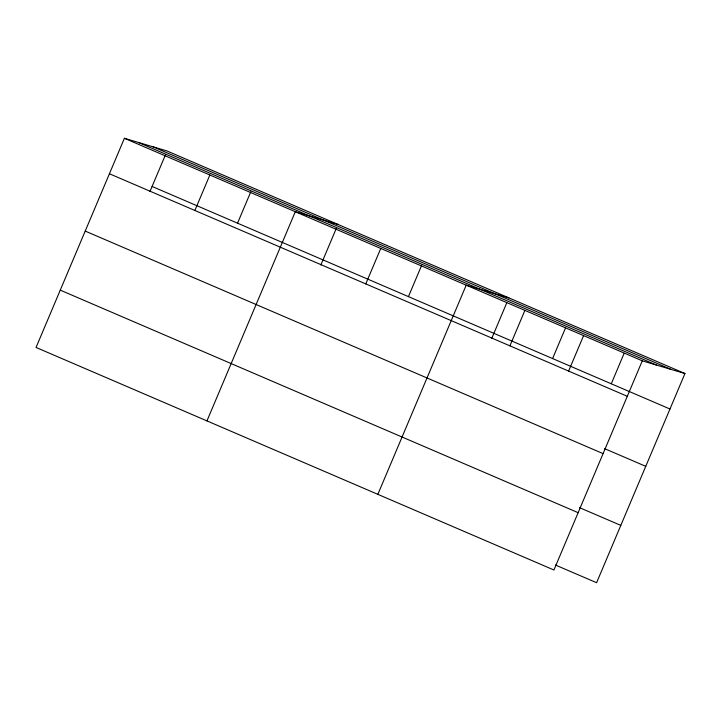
<?xml version="1.0" encoding="UTF-8"?>
<svg xmlns="http://www.w3.org/2000/svg" width="721" height="721" viewBox="0 0 721 721"><rect width="100%" height="100%" fill="white"/><g stroke="black" fill="none" stroke-linecap="round" stroke-linejoin="round"><path stroke-width="1.08" d="M684.95 373.541L167.074 150.995L124.409 138.288L36.05 347.459L553.926 570.005L642.285 360.833L684.95 373.541L596.591 582.712L555.404 565.012M149.932 191.579L165.361 155.042M194.877 210.469L209.856 175.005M237.542 223.177L250.809 191.768M206.945 420.902L295.304 211.731L337.978 224.429M320.827 265.013L336.265 228.485M365.772 283.912L380.76 248.448M408.437 296.619L421.713 265.202M377.849 494.345L466.208 285.165L508.873 297.872M491.731 338.455L506.728 302.937M509.918 345.855L524.897 310.39M552.583 358.562L565.426 328.163M568.608 371.081L583.595 335.616M611.273 383.779L624.116 353.38M152.996 146.805L670.872 369.341M138.486 142.479L656.362 365.024M124.409 138.288L642.285 360.833M152.095 186.46L669.971 409.005M109.43 173.752L627.306 396.298M604.568 448.624L645.755 466.325M85.213 231.08L603.089 453.626M579.621 507.692L620.808 525.384M60.267 290.139L578.143 512.685"/></g></svg>
